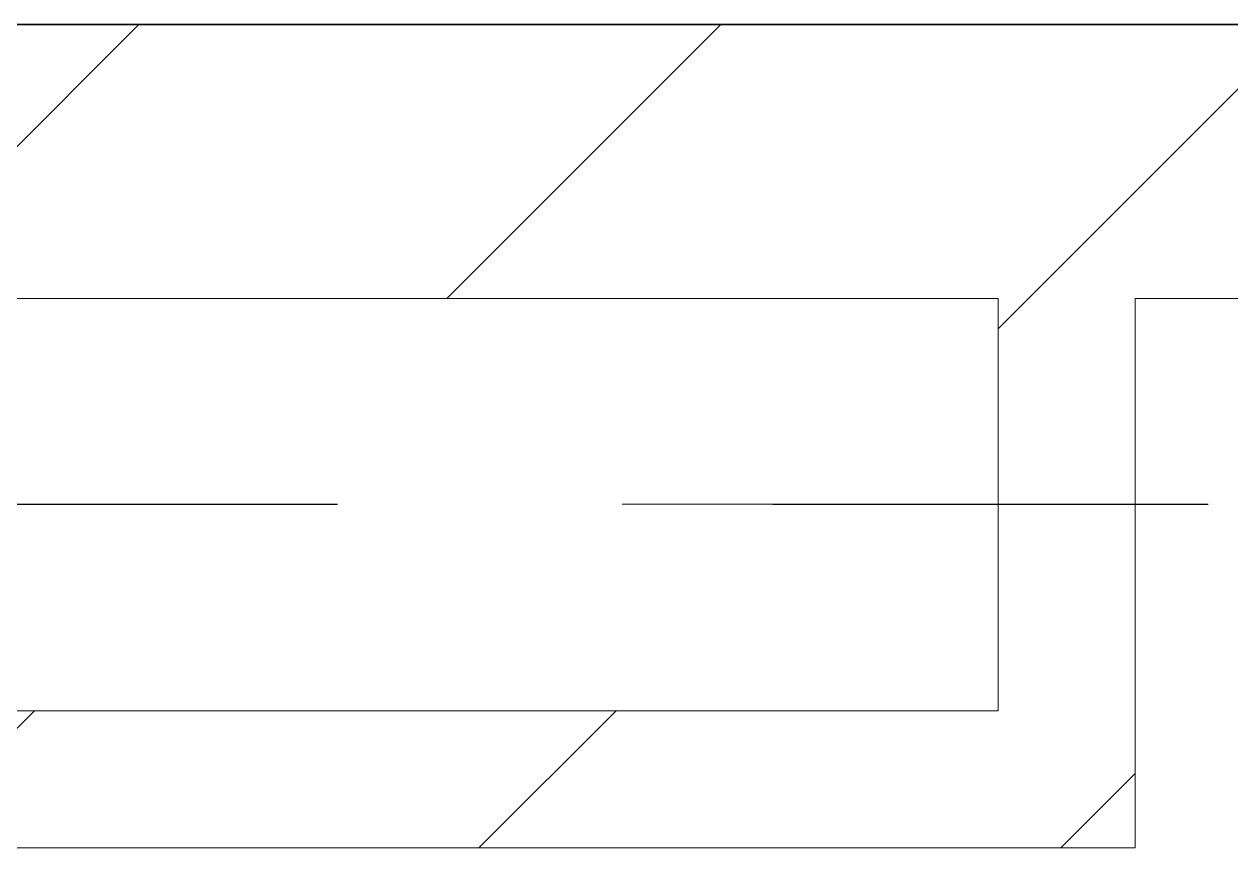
# Model space of a CAD drawing. Header units: millimetres. Extents: x -4000 to 187956, y -58990 to 162485.
# Drawn here: x 2440 to 3320, y 73199 to 73800 of the extents above; entities that cross this region are included whole.
import ezdxf

# ---------------------------------------------------------------- set-up
doc = ezdxf.new("R2010")
doc.units = ezdxf.units.MM
doc.linetypes.add('Grid Line', pattern=[2222.5, 1270, -317.5, 317.5, -317.5])
doc.linetypes.add('Grid Line 12_5mm', pattern=[2150, 1250, -300, 300, -300])
for name, color, linetype, lineweight in [('A-WALL', 113, 'Continuous', 13), ('A-WALL-PATT', 111, 'Continuous', 13), ('S-GRID', 1, 'Continuous', 30)]:
    doc.layers.add(name, color=color, linetype=linetype, lineweight=lineweight)
pattern_1 = [(45, (0, 0), (-212.132, 212.132), [])]

# ---------------------------------------------------------------- blocks, each defined once
blk = doc.blocks.new('CMF2_NHAXUONG_A_rvt-1-0_000')
at = {"layer": 'A-WALL-PATT', "lineweight": 9}
h = blk.add_hatch(dxfattribs=at)
h.set_pattern_fill('FP_13', color=250, style=0, pattern_type=2)
h.set_pattern_definition(pattern_1)
h.paths.add_polyline_path([(3957.38, 73600.01), (5000, 73600.01), (5000, 73800.01), (999.79, 73800.01), (999.79, 73600.01), (3250, 73600.01)])
h = blk.add_hatch(dxfattribs=at)
h.set_pattern_fill('FP_13', color=250, style=0, pattern_type=2)
h.set_pattern_definition(pattern_1)
h.paths.add_polyline_path([(3250, 73199.21), (3250, 73600.01), (3150, 73600.01), (3150, 73199.21)])
h = blk.add_hatch(dxfattribs=at)
h.set_pattern_fill('FP_13', color=250, style=0, pattern_type=2)
h.set_pattern_definition(pattern_1)
h.paths.add_polyline_path([(1000, 73199.21), (3150, 73199.21), (3150, 73299.21), (1000, 73299.21)])
at = {"layer": 'A-WALL', "color": 90, "lineweight": 15}
for p, q in [((5000, 73800.01), (999.79, 73800.01)), ((999.79, 73600.01), (3150, 73600.01)), ((3150, 73600.01), (3150, 73299.21)), ((3250, 73600.01), (5000, 73600.01)), ((3250, 73199.21), (3250, 73600.01)), ((3150, 73299.21), (1000, 73299.21)), ((1000, 73199.21), (3150, 73199.21)), ((3150, 73199.21), (3250, 73199.21))]:
    blk.add_line(p, q, dxfattribs=at)
at = {"layer": 'A-WALL', "color": 53, "lineweight": 15}
for p, q in [((4196.05, 73800.01), (999.79, 73800.01)), ((999.79, 73799.61), (4199.78, 73799.61))]:
    blk.add_line(p, q, dxfattribs=at)
at = {"layer": 'A-WALL', "color": 35, "lineweight": 15}
for p, q in [((4199.78, 73799.61), (999.79, 73799.61)), ((999.79, 73600.01), (3150, 73600.01)), ((3150, 73600.01), (3150, 73299.21)), ((3250, 73600.01), (5000, 73600.01)), ((3250, 73199.21), (3250, 73600.01)), ((3150, 73299.21), (1000, 73299.21)), ((1000, 73199.21), (3150, 73199.21)), ((3250, 73199.21), (3150, 73199.21))]:
    blk.add_line(p, q, dxfattribs=at)
at = {"layer": 'S-GRID', "linetype": 'Grid Line 12_5mm', "lineweight": 9}
blk.add_line((-824.25, 73450), (183641.09, 73450), dxfattribs=at)

msp = doc.modelspace()

# ---------------------------------------------------------------- block references
at = {"lineweight": 5}
msp.add_blockref('CMF2_NHAXUONG_A_rvt-1-0_000', (0, 0), dxfattribs=at)

# ---------------------------------------------------------------- next in the draw order: linework, layer by layer
at = {"layer": 'S-GRID', "linetype": 'Grid Line'}
msp.add_line((-824.25, 73450), (183641.09, 73450), dxfattribs=at)

doc.saveas('drawing.dxf')
